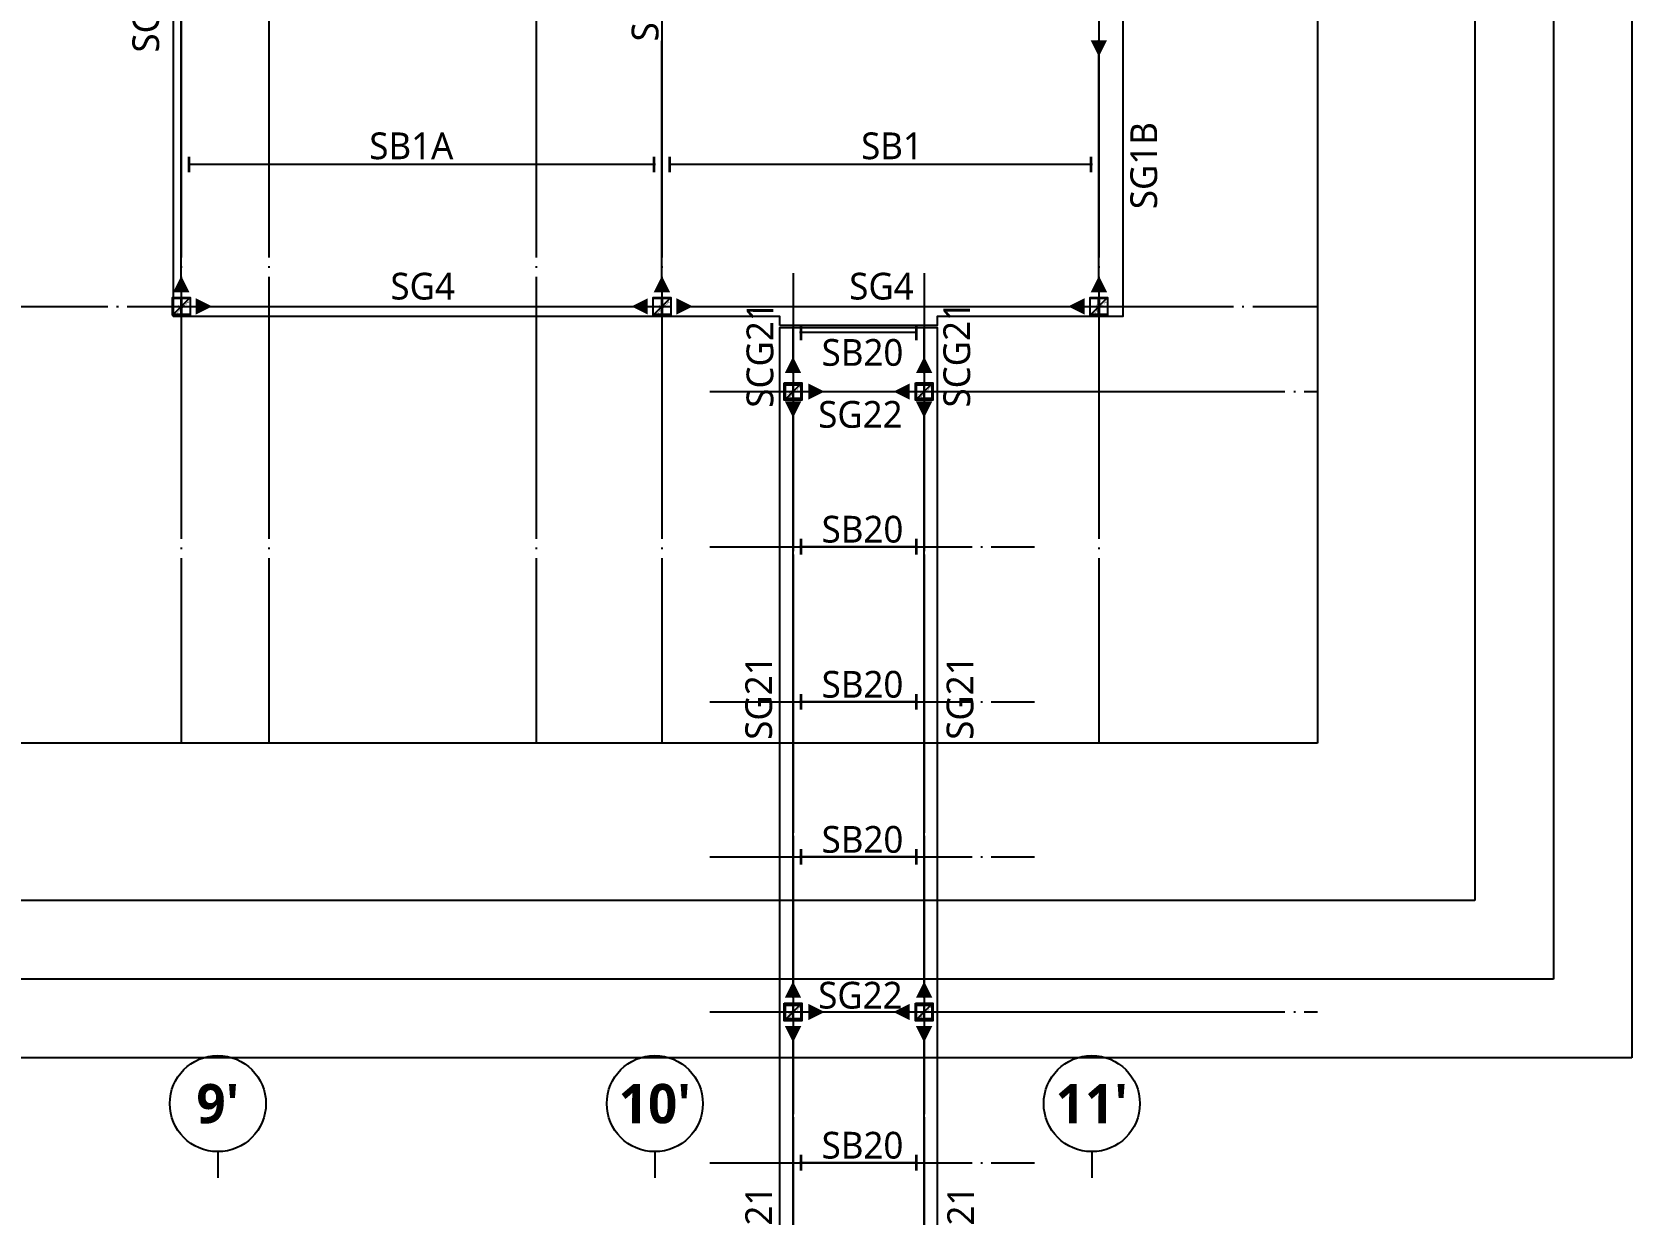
# Model space of a CAD drawing. Header units: millimetres. Extents: x -734060 to 504600, y -7739 to 118800.
# Drawn here: x 256284 to 292900, y 22125 to 49181 of the extents above; entities that cross this region are included whole.
import ezdxf
from ezdxf.enums import TextEntityAlignment as Align

# ---------------------------------------------------------------- set-up
doc = ezdxf.new("R2010")
doc.units = ezdxf.units.MM
doc.header["$LTSCALE"] = 200
doc.linetypes.add('CEN-GAUN', pattern=[32.2, 30, -1, 0.2, -1])
doc.layers.get('DEFPOINTS').update_dxf_attribs({"color": 137})
for name, color, linetype in [('0-S-col', 4, 'Continuous'), ('09GIRDER', 2, 'Continuous'), ('CEN', 1, 'CEN-GAUN'), ('S-STG', 4, 'Continuous'), ('Slab Line', 7, 'Continuous'), ('Z-STL-BEAM', 6, 'Continuous')]:
    doc.layers.add(name, color=color, linetype=linetype)
doc.layers.add('0기존동 축열', color=137, linetype='Continuous', plot=False)
doc.styles.add('ROMANS', font='malgun.ttf')
doc.styles.add('스타일1', font='malgun.ttf')
doc.styles.add('스타일2', font='malgunbd.ttf')
doc.styles.add('휘츠', font='malgun.ttf')
doc.dimstyles.new('STL-MOM-150', dxfattribs={"dimscale": 150, "dimtxt": 3, "dimasz": 1, "dimexe": 1.25, "dimexo": 0.625, "dimgap": 1.5, "dimtad": 1, "dimtxsty": 'ROMANS', "dimblk": 'DOT_MOM', "dimcen": 0, "dimse1": 1, "dimse2": 1, "dimclrt": 2, "dimadec": 0, "dimazin": 0, "dimtfac": 1, "dimtmove": 2, "dimatfit": 3, "dimfxl": 1.25, "dimarcsym": 0})

# ---------------------------------------------------------------- blocks, each defined once
blk = doc.blocks.new('x-stu-2Fcol')
at = {"layer": '0-S-col'}
for points in [[(63825, -45125), (64175, -45125), (64175, -45106), (64025, -45106, -0.414214), (64006, -45087), (64006, -44813, -0.414214), (64025, -44794), (64175, -44794), (64175, -44775), (63825, -44775), (63825, -44794), (63975, -44794, -0.414214), (63994, -44813), (63994, -45087, -0.414214), (63975, -45106), (63825, -45106)], [(66825, -45125), (67175, -45125), (67175, -45106), (67025, -45106, -0.414214), (67006, -45087), (67006, -44813, -0.414214), (67025, -44794), (67175, -44794), (67175, -44775), (66825, -44775), (66825, -44794), (66975, -44794, -0.414214), (66994, -44813), (66994, -45087, -0.414214), (66975, -45106), (66825, -45106)], [(63825, -59325), (64175, -59325), (64175, -59306), (64025, -59306, -0.414214), (64006, -59287), (64006, -59013, -0.414214), (64025, -58994), (64175, -58994), (64175, -58975), (63825, -58975), (63825, -58994), (63975, -58994, -0.414214), (63994, -59013), (63994, -59287, -0.414214), (63975, -59306), (63825, -59306)], [(66825, -59325), (67175, -59325), (67175, -59306), (67025, -59306, -0.414214), (67006, -59287), (67006, -59013, -0.414214), (67025, -58994), (67175, -58994), (67175, -58975), (66825, -58975), (66825, -58994), (66975, -58994, -0.414214), (66994, -59013), (66994, -59287, -0.414214), (66975, -59306), (66825, -59306)]]:
    blk.add_lwpolyline(points, format="xyb", close=True, dxfattribs=at)
at = {"layer": '09GIRDER'}
for points in [[(49800, -43200), (49800, -43179), (49972, -43179, 0.414214), (49994, -43157), (49994, -42843, 0.414214), (49972, -42821), (49800, -42821), (49800, -42800), (50200, -42800), (50200, -42821), (50029, -42821, 0.414214), (50007, -42843), (50007, -43157, 0.414214), (50029, -43179), (50200, -43179), (50200, -43200)], [(60800, -43200), (60800, -43179), (60972, -43179, 0.414214), (60994, -43157), (60994, -42843, 0.414214), (60972, -42821), (60800, -42821), (60800, -42800), (61200, -42800), (61200, -42821), (61028, -42821, 0.414214), (61006, -42843), (61006, -43157, 0.414214), (61028, -43179), (61200, -43179), (61200, -43200)], [(70800, -43200), (70800, -43179), (70972, -43179, 0.414214), (70994, -43157), (70994, -42843, 0.414214), (70972, -42821), (70800, -42821), (70800, -42800), (71200, -42800), (71200, -42821), (71029, -42821, 0.414214), (71007, -42843), (71007, -43157, 0.414214), (71029, -43179), (71200, -43179), (71200, -43200)]]:
    blk.add_lwpolyline(points, format="xyb", close=True, dxfattribs=at)
at = {"layer": 'DEFPOINTS'}
for p, q in [((49800, -43200), (50200, -42800)), ((60800, -43200), (61200, -42800)), ((70800, -43200), (71200, -42800)), ((63825, -45125), (64175, -44775)), ((66825, -45125), (67175, -44775)), ((63825, -59325), (64175, -58975)), ((66825, -59325), (67175, -58975))]:
    blk.add_line(p, q, dxfattribs=at)
for points in [[(49800, -42800), (50200, -42800), (50200, -43200), (49800, -43200)], [(60800, -42800), (61200, -42800), (61200, -43200), (60800, -43200)], [(70800, -42800), (71200, -42800), (71200, -43200), (70800, -43200)], [(63800, -44750), (64200, -44750), (64200, -45150), (63800, -45150)], [(63825, -44775), (64175, -44775), (64175, -45125), (63825, -45125)], [(66800, -44750), (67200, -44750), (67200, -45150), (66800, -45150)], [(66825, -44775), (67175, -44775), (67175, -45125), (66825, -45125)], [(63800, -58950), (64200, -58950), (64200, -59350), (63800, -59350)], [(66800, -58950), (67200, -58950), (67200, -59350), (66800, -59350)], [(63825, -58975), (64175, -58975), (64175, -59325), (63825, -59325)], [(66825, -58975), (67175, -58975), (67175, -59325), (66825, -59325)]]:
    blk.add_lwpolyline(points, close=True, dxfattribs=at)
at = {"layer": 'DEFPOINTS', "style": '스타일1'}
for s, p in [('H-400X400X13X21', (50043, -43010)), ('SC2', (49956, -42978)), ('H-400X400X13X21', (61043, -43010)), ('SC2', (60956, -42978)), ('H-400X400X13X21', (71043, -43010)), ('SC3', (70956, -42978))]:
    blk.add_text(s, height=35, rotation=45, dxfattribs=at).set_placement(p, align=Align.MIDDLE_CENTER)
for s, p in [('S-SC21', (63893, -45044)), ('350X350X12X19', (63920, -45093)), ('S-SC21', (66893, -45044)), ('350X350X12X19', (66920, -45093)), ('S-SC21', (63893, -59244)), ('350X350X12X19', (63920, -59293)), ('S-SC21', (66893, -59244)), ('350X350X12X19', (66920, -59293))]:
    blk.add_text(s, height=35, rotation=45, dxfattribs=at).set_placement(p)
blk = doc.blocks.new('DEF-AXIS')
blk.add_line((0, 600), (0, 0))
blk.add_circle((0, 1700), 1100)
at = {"style": '스타일2'}
blk.add_attdef('X', text='', height=900, dxfattribs=at).set_placement((0, 1700), align=Align.MIDDLE)
blk = doc.blocks.new('DOT_MOM')
at = {"color": 0}
blk.add_lwpolyline([(-3.5, 0, 0, 2.5, 0), (-1, 0, 2.5, 2.5, 0)], format="xyseb", dxfattribs=at)
blk = doc.blocks.new('*D68')
at = {"layer": 'DEFPOINTS', "color": 0, "transparency": 16777216}
for p in [(259700, 55725), (259700, 55725), (259700, 43075)]:
    blk.add_point(p, dxfattribs=at)
at = {"layer": 'S-STG', "lineweight": -2, "transparency": 16777216}
blk.add_line((259700, 43225), (259700, 55575), dxfattribs=at)
at = {"layer": 'S-STG', "lineweight": -2, "transparency": 16777216, "xscale": 150, "yscale": 150, "zscale": 150}
for p, rotation in [((259700, 55725), 90), ((259700, 43075), 270)]:
    blk.add_blockref('DOT_MOM', p, dxfattribs=dict(at, rotation=rotation))
at = {"layer": 'S-STG', "color": 4, "transparency": 16777216, "insert": (258891, 49703), "char_height": 875, "attachment_point": 5, "rotation": 90, "style": '휘츠'}
blk.add_mtext('{\\H0.7x;SG1A}', dxfattribs=at)
blk = doc.blocks.new('*D72')
at = {"layer": 'DEFPOINTS', "color": 0, "transparency": 16777216}
for p in [(270700, 55725), (270700, 55725), (270700, 43075)]:
    blk.add_point(p, dxfattribs=at)
at = {"layer": 'S-STG', "lineweight": -2, "transparency": 16777216}
for p, q in [((270700, 55575), (270700, 50431)), ((270700, 43225), (270700, 48975))]:
    blk.add_line(p, q, dxfattribs=at)
at = {"layer": 'S-STG', "lineweight": -2, "transparency": 16777216, "xscale": 150, "yscale": 150, "zscale": 150}
for p, rotation in [((270700, 55725), 90), ((270700, 43075), 270)]:
    blk.add_blockref('DOT_MOM', p, dxfattribs=dict(at, rotation=rotation))
at = {"layer": 'S-STG', "color": 4, "transparency": 16777216, "insert": (270318, 49703), "char_height": 875, "attachment_point": 5, "rotation": 90, "style": '휘츠'}
blk.add_mtext('{\\H0.7x;SG1}', dxfattribs=at)
blk = doc.blocks.new('*D76')
at = {"layer": 'DEFPOINTS', "color": 0, "transparency": 16777216}
for p in [(280700, 49141), (280700, 49141), (280700, 43075)]:
    blk.add_point(p, dxfattribs=at)
at = {"layer": 'S-STG', "lineweight": -2, "transparency": 16777216}
blk.add_line((280700, 43225), (280700, 48991), dxfattribs=at)
at = {"layer": 'S-STG', "lineweight": -2, "transparency": 16777216, "xscale": 150, "yscale": 150, "zscale": 150}
for p, rotation in [((280700, 49141), 90), ((280700, 43075), 270)]:
    blk.add_blockref('DOT_MOM', p, dxfattribs=dict(at, rotation=rotation))
at = {"layer": 'S-STG', "color": 4, "transparency": 16777216, "insert": (281730, 46122), "char_height": 875, "attachment_point": 5, "rotation": 90, "style": '휘츠'}
blk.add_mtext('{\\H0.7x;SG1B}', dxfattribs=at)
blk = doc.blocks.new('*D82')
at = {"layer": 'DEFPOINTS', "color": 0, "transparency": 16777216}
for p in [(270881, 42900), (280523, 42900), (280523, 42900)]:
    blk.add_point(p, dxfattribs=at)
at = {"layer": 'S-STG', "lineweight": -2, "transparency": 16777216}
blk.add_line((271031, 42900), (280373, 42900), dxfattribs=at)
at = {"layer": 'S-STG', "lineweight": -2, "transparency": 16777216, "xscale": 150, "yscale": 150, "zscale": 150, "rotation": 180}
blk.add_blockref('DOT_MOM', (270881, 42900), dxfattribs=at)
at = {"layer": 'S-STG', "lineweight": -2, "transparency": 16777216, "xscale": 150, "yscale": 150, "zscale": 150}
blk.add_blockref('DOT_MOM', (280523, 42900), dxfattribs=at)
at = {"layer": 'S-STG', "color": 4, "transparency": 16777216, "insert": (275724, 43359), "char_height": 875, "attachment_point": 5, "style": '휘츠'}
blk.add_mtext('{\\H0.7x;SG4}', dxfattribs=at)
blk = doc.blocks.new('DOT_PIN')
at = {"layer": 'Z-STL-BEAM', "ltscale": 0.4, "const_width": 0.4}
blk.add_lwpolyline([(-1.2, 1.2), (-1.2, -1.2)], dxfattribs=at)
blk = doc.blocks.new('*D104')
at = {"layer": 'DEFPOINTS', "color": 0, "ltscale": 0.4, "transparency": 16777216}
for p in [(270700, 46150), (270700, 46150), (280700, 46150)]:
    blk.add_point(p, dxfattribs=at)
at = {"layer": 'Z-STL-BEAM', "lineweight": -2, "ltscale": 0.4, "transparency": 16777216}
blk.add_line((280550, 46150), (270850, 46150), dxfattribs=at)
at = {"layer": 'Z-STL-BEAM', "lineweight": -2, "ltscale": 0.4, "transparency": 16777216, "xscale": 150, "yscale": 150, "zscale": 150, "rotation": 180}
blk.add_blockref('DOT_PIN', (270700, 46150), dxfattribs=at)
at = {"layer": 'Z-STL-BEAM', "lineweight": -2, "ltscale": 0.4, "transparency": 16777216, "xscale": 150, "yscale": 150, "zscale": 150}
blk.add_blockref('DOT_PIN', (280700, 46150), dxfattribs=at)
at = {"layer": 'Z-STL-BEAM', "color": 2, "ltscale": 0.4, "transparency": 16777216, "insert": (275965, 46571), "char_height": 875, "attachment_point": 5, "style": '휘츠'}
blk.add_mtext('{\\H0.7x;SB1}', dxfattribs=at)
blk = doc.blocks.new('*D110')
at = {"layer": 'DEFPOINTS', "color": 0, "ltscale": 0.4, "transparency": 16777216}
for p in [(259700, 46150), (259700, 46150), (270700, 46150)]:
    blk.add_point(p, dxfattribs=at)
at = {"layer": 'Z-STL-BEAM', "lineweight": -2, "ltscale": 0.4, "transparency": 16777216}
blk.add_line((270550, 46150), (259850, 46150), dxfattribs=at)
at = {"layer": 'Z-STL-BEAM', "lineweight": -2, "ltscale": 0.4, "transparency": 16777216, "xscale": 150, "yscale": 150, "zscale": 150, "rotation": 180}
blk.add_blockref('DOT_PIN', (259700, 46150), dxfattribs=at)
at = {"layer": 'Z-STL-BEAM', "lineweight": -2, "ltscale": 0.4, "transparency": 16777216, "xscale": 150, "yscale": 150, "zscale": 150}
blk.add_blockref('DOT_PIN', (270700, 46150), dxfattribs=at)
at = {"layer": 'Z-STL-BEAM', "color": 2, "ltscale": 0.4, "transparency": 16777216, "insert": (264965, 46571), "char_height": 875, "attachment_point": 5, "style": '휘츠'}
blk.add_mtext('{\\H0.7x;SB1A}', dxfattribs=at)
blk = doc.blocks.new('*D118')
at = {"layer": 'DEFPOINTS', "color": 0, "transparency": 16777216}
for p in [(259881, 42900), (270526, 42900), (270526, 42900)]:
    blk.add_point(p, dxfattribs=at)
at = {"layer": 'S-STG', "lineweight": -2, "transparency": 16777216}
blk.add_line((260031, 42900), (270376, 42900), dxfattribs=at)
at = {"layer": 'S-STG', "lineweight": -2, "transparency": 16777216, "xscale": 150, "yscale": 150, "zscale": 150, "rotation": 180}
blk.add_blockref('DOT_MOM', (259881, 42900), dxfattribs=at)
at = {"layer": 'S-STG', "lineweight": -2, "transparency": 16777216, "xscale": 150, "yscale": 150, "zscale": 150}
blk.add_blockref('DOT_MOM', (270526, 42900), dxfattribs=at)
at = {"layer": 'S-STG', "color": 4, "transparency": 16777216, "insert": (265224, 43359), "char_height": 875, "attachment_point": 5, "style": '휘츠'}
blk.add_mtext('{\\H0.7x;SG4}', dxfattribs=at)
blk = doc.blocks.new('*D120')
at = {"layer": 'DEFPOINTS', "color": 0, "transparency": 16777216}
for p in [(273897, 40950), (276521, 40950), (276521, 40950)]:
    blk.add_point(p, dxfattribs=at)
at = {"layer": 'S-STG', "lineweight": -2, "transparency": 16777216}
blk.add_line((274047, 40950), (276371, 40950), dxfattribs=at)
at = {"layer": 'S-STG', "lineweight": -2, "transparency": 16777216, "xscale": 150, "yscale": 150, "zscale": 150, "rotation": 180}
blk.add_blockref('DOT_MOM', (273897, 40950), dxfattribs=at)
at = {"layer": 'S-STG', "lineweight": -2, "transparency": 16777216, "xscale": 150, "yscale": 150, "zscale": 150}
blk.add_blockref('DOT_MOM', (276521, 40950), dxfattribs=at)
at = {"layer": 'S-STG', "color": 4, "transparency": 16777216, "insert": (275242, 40424), "char_height": 875, "attachment_point": 5, "style": '휘츠'}
blk.add_mtext('{\\H0.7x;SG22}', dxfattribs=at)
blk = doc.blocks.new('*D122')
at = {"layer": 'DEFPOINTS', "color": 0, "transparency": 16777216}
for p in [(273700, 40875), (273700, 40875), (273700, 26925)]:
    blk.add_point(p, dxfattribs=at)
at = {"layer": 'S-STG', "lineweight": -2, "transparency": 16777216}
blk.add_line((273700, 27075), (273700, 40725), dxfattribs=at)
at = {"layer": 'S-STG', "lineweight": -2, "transparency": 16777216, "xscale": 150, "yscale": 150, "zscale": 150}
for p, rotation in [((273700, 40875), 90), ((273700, 26925), 270)]:
    blk.add_blockref('DOT_MOM', p, dxfattribs=dict(at, rotation=rotation))
at = {"layer": 'S-STG', "color": 4, "transparency": 16777216, "insert": (272918, 33946), "char_height": 875, "attachment_point": 5, "rotation": 90, "style": '휘츠'}
blk.add_mtext('{\\H0.7x;SG21}', dxfattribs=at)
blk = doc.blocks.new('*D124')
at = {"layer": 'DEFPOINTS', "color": 0, "transparency": 16777216}
for p in [(273700, 26575), (273700, 26575), (273700, 16575)]:
    blk.add_point(p, dxfattribs=at)
at = {"layer": 'S-STG', "lineweight": -2, "transparency": 16777216}
blk.add_line((273700, 16725), (273700, 26425), dxfattribs=at)
at = {"layer": 'S-STG', "lineweight": -2, "transparency": 16777216, "xscale": 150, "yscale": 150, "zscale": 150}
for p, rotation in [((273700, 26575), 90), ((273700, 16575), 270)]:
    blk.add_blockref('DOT_MOM', p, dxfattribs=dict(at, rotation=rotation))
at = {"layer": 'S-STG', "color": 4, "transparency": 16777216, "insert": (272918, 21808), "char_height": 875, "attachment_point": 5, "rotation": 90, "style": '휘츠'}
blk.add_mtext('{\\H0.7x;SG21}', dxfattribs=at)
blk = doc.blocks.new('*D126')
at = {"layer": 'DEFPOINTS', "color": 0, "transparency": 16777216}
for p in [(273700, 42400), (273700, 42400), (273700, 41225)]:
    blk.add_point(p, dxfattribs=at)
at = {"layer": 'S-STG', "lineweight": -2, "transparency": 16777216}
blk.add_line((273700, 41375), (273700, 42400), dxfattribs=at)
at = {"layer": 'S-STG', "lineweight": -2, "transparency": 16777216, "xscale": 150, "yscale": 150, "zscale": 150, "rotation": 270}
blk.add_blockref('DOT_MOM', (273700, 41225), dxfattribs=at)
at = {"layer": 'S-STG', "color": 4, "transparency": 16777216, "insert": (272946, 41799), "char_height": 875, "attachment_point": 5, "rotation": 90, "style": '휘츠'}
blk.add_mtext('{\\H0.7x;SCG21}', dxfattribs=at)
blk = doc.blocks.new('_None')
blk = doc.blocks.new('*D128')
at = {"layer": 'DEFPOINTS', "color": 0, "transparency": 16777216}
for p in [(273897, 26750), (276521, 26750), (276521, 26750)]:
    blk.add_point(p, dxfattribs=at)
at = {"layer": 'S-STG', "lineweight": -2, "transparency": 16777216}
for p, q in [((274047, 26750), (274221, 26750)), ((276371, 26750), (276263, 26750))]:
    blk.add_line(p, q, dxfattribs=at)
at = {"layer": 'S-STG', "lineweight": -2, "transparency": 16777216, "xscale": 150, "yscale": 150, "zscale": 150, "rotation": 180}
blk.add_blockref('DOT_MOM', (273897, 26750), dxfattribs=at)
at = {"layer": 'S-STG', "lineweight": -2, "transparency": 16777216, "xscale": 150, "yscale": 150, "zscale": 150}
blk.add_blockref('DOT_MOM', (276521, 26750), dxfattribs=at)
at = {"layer": 'S-STG', "color": 4, "transparency": 16777216, "insert": (275242, 27130), "char_height": 875, "attachment_point": 5, "style": '휘츠'}
blk.add_mtext('{\\H0.7x;SG22}', dxfattribs=at)
blk = doc.blocks.new('*D134')
at = {"layer": 'DEFPOINTS', "color": 0, "transparency": 16777216}
for p in [(276700, 40875), (276700, 40875), (276700, 26925)]:
    blk.add_point(p, dxfattribs=at)
at = {"layer": 'S-STG', "lineweight": -2, "transparency": 16777216}
blk.add_line((276700, 27075), (276700, 40725), dxfattribs=at)
at = {"layer": 'S-STG', "lineweight": -2, "transparency": 16777216, "xscale": 150, "yscale": 150, "zscale": 150}
for p, rotation in [((276700, 40875), 90), ((276700, 26925), 270)]:
    blk.add_blockref('DOT_MOM', p, dxfattribs=dict(at, rotation=rotation))
at = {"layer": 'S-STG', "color": 4, "transparency": 16777216, "insert": (277525, 33946), "char_height": 875, "attachment_point": 5, "rotation": 90, "style": '휘츠'}
blk.add_mtext('{\\H0.7x;SG21}', dxfattribs=at)
blk = doc.blocks.new('*D136')
at = {"layer": 'DEFPOINTS', "color": 0, "transparency": 16777216}
for p in [(276700, 26575), (276700, 26575), (276700, 16575)]:
    blk.add_point(p, dxfattribs=at)
at = {"layer": 'S-STG', "lineweight": -2, "transparency": 16777216}
blk.add_line((276700, 16725), (276700, 26425), dxfattribs=at)
at = {"layer": 'S-STG', "lineweight": -2, "transparency": 16777216, "xscale": 150, "yscale": 150, "zscale": 150}
for p, rotation in [((276700, 26575), 90), ((276700, 16575), 270)]:
    blk.add_blockref('DOT_MOM', p, dxfattribs=dict(at, rotation=rotation))
at = {"layer": 'S-STG', "color": 4, "transparency": 16777216, "insert": (277541, 21808), "char_height": 875, "attachment_point": 5, "rotation": 90, "style": '휘츠'}
blk.add_mtext('{\\H0.7x;SG21}', dxfattribs=at)
blk = doc.blocks.new('*D138')
at = {"layer": 'DEFPOINTS', "color": 0, "transparency": 16777216}
for p in [(276700, 42400), (276700, 42400), (276700, 41225)]:
    blk.add_point(p, dxfattribs=at)
at = {"layer": 'S-STG', "lineweight": -2, "transparency": 16777216}
blk.add_line((276700, 41375), (276700, 42400), dxfattribs=at)
at = {"layer": 'S-STG', "lineweight": -2, "transparency": 16777216, "xscale": 150, "yscale": 150, "zscale": 150, "rotation": 270}
blk.add_blockref('DOT_MOM', (276700, 41225), dxfattribs=at)
at = {"layer": 'S-STG', "color": 4, "transparency": 16777216, "insert": (277451, 41804), "char_height": 875, "attachment_point": 5, "rotation": 90, "style": '휘츠'}
blk.add_mtext('{\\H0.7x;SCG21}', dxfattribs=at)
blk = doc.blocks.new('*D142')
at = {"layer": 'DEFPOINTS', "color": 0, "ltscale": 0.4, "transparency": 16777216}
for p in [(273700, 42300), (273700, 42300), (276700, 42300)]:
    blk.add_point(p, dxfattribs=at)
at = {"layer": 'Z-STL-BEAM', "lineweight": -2, "ltscale": 0.4, "transparency": 16777216}
blk.add_line((276550, 42300), (273850, 42300), dxfattribs=at)
at = {"layer": 'Z-STL-BEAM', "lineweight": -2, "ltscale": 0.4, "transparency": 16777216, "xscale": 150, "yscale": 150, "zscale": 150, "rotation": 180}
blk.add_blockref('DOT_PIN', (273700, 42300), dxfattribs=at)
at = {"layer": 'Z-STL-BEAM', "lineweight": -2, "ltscale": 0.4, "transparency": 16777216, "xscale": 150, "yscale": 150, "zscale": 150}
blk.add_blockref('DOT_PIN', (276700, 42300), dxfattribs=at)
at = {"layer": 'Z-STL-BEAM', "color": 2, "ltscale": 0.4, "transparency": 16777216, "insert": (275290, 41842), "char_height": 875, "attachment_point": 5, "style": '휘츠'}
blk.add_mtext('{\\H0.7x;SB20}', dxfattribs=at)
blk = doc.blocks.new('*D146')
at = {"layer": 'DEFPOINTS', "color": 0, "ltscale": 0.4, "transparency": 16777216}
for p in [(273700, 37400), (273700, 37400), (276700, 37400)]:
    blk.add_point(p, dxfattribs=at)
at = {"layer": 'Z-STL-BEAM', "lineweight": -2, "ltscale": 0.4, "transparency": 16777216}
blk.add_line((276550, 37400), (273850, 37400), dxfattribs=at)
at = {"layer": 'Z-STL-BEAM', "lineweight": -2, "ltscale": 0.4, "transparency": 16777216, "xscale": 150, "yscale": 150, "zscale": 150, "rotation": 180}
blk.add_blockref('DOT_PIN', (273700, 37400), dxfattribs=at)
at = {"layer": 'Z-STL-BEAM', "lineweight": -2, "ltscale": 0.4, "transparency": 16777216, "xscale": 150, "yscale": 150, "zscale": 150}
blk.add_blockref('DOT_PIN', (276700, 37400), dxfattribs=at)
at = {"layer": 'Z-STL-BEAM', "color": 2, "ltscale": 0.4, "transparency": 16777216, "insert": (275290, 37796), "char_height": 875, "attachment_point": 5, "style": '휘츠'}
blk.add_mtext('{\\H0.7x;SB20}', dxfattribs=at)
blk = doc.blocks.new('*D148')
at = {"layer": 'DEFPOINTS', "color": 0, "ltscale": 0.4, "transparency": 16777216}
for p in [(273700, 33850), (273700, 33850), (276700, 33850)]:
    blk.add_point(p, dxfattribs=at)
at = {"layer": 'Z-STL-BEAM', "lineweight": -2, "ltscale": 0.4, "transparency": 16777216}
blk.add_line((276550, 33850), (273850, 33850), dxfattribs=at)
at = {"layer": 'Z-STL-BEAM', "lineweight": -2, "ltscale": 0.4, "transparency": 16777216, "xscale": 150, "yscale": 150, "zscale": 150, "rotation": 180}
blk.add_blockref('DOT_PIN', (273700, 33850), dxfattribs=at)
at = {"layer": 'Z-STL-BEAM', "lineweight": -2, "ltscale": 0.4, "transparency": 16777216, "xscale": 150, "yscale": 150, "zscale": 150}
blk.add_blockref('DOT_PIN', (276700, 33850), dxfattribs=at)
at = {"layer": 'Z-STL-BEAM', "color": 2, "ltscale": 0.4, "transparency": 16777216, "insert": (275290, 34246), "char_height": 875, "attachment_point": 5, "style": '휘츠'}
blk.add_mtext('{\\H0.7x;SB20}', dxfattribs=at)
blk = doc.blocks.new('*D150')
at = {"layer": 'DEFPOINTS', "color": 0, "ltscale": 0.4, "transparency": 16777216}
for p in [(273700, 30300), (273700, 30300), (276700, 30300)]:
    blk.add_point(p, dxfattribs=at)
at = {"layer": 'Z-STL-BEAM', "lineweight": -2, "ltscale": 0.4, "transparency": 16777216}
blk.add_line((276550, 30300), (273850, 30300), dxfattribs=at)
at = {"layer": 'Z-STL-BEAM', "lineweight": -2, "ltscale": 0.4, "transparency": 16777216, "xscale": 150, "yscale": 150, "zscale": 150, "rotation": 180}
blk.add_blockref('DOT_PIN', (273700, 30300), dxfattribs=at)
at = {"layer": 'Z-STL-BEAM', "lineweight": -2, "ltscale": 0.4, "transparency": 16777216, "xscale": 150, "yscale": 150, "zscale": 150}
blk.add_blockref('DOT_PIN', (276700, 30300), dxfattribs=at)
at = {"layer": 'Z-STL-BEAM', "color": 2, "ltscale": 0.4, "transparency": 16777216, "insert": (275290, 30696), "char_height": 875, "attachment_point": 5, "style": '휘츠'}
blk.add_mtext('{\\H0.7x;SB20}', dxfattribs=at)
blk = doc.blocks.new('*D152')
at = {"layer": 'DEFPOINTS', "color": 0, "ltscale": 0.4, "transparency": 16777216}
for p in [(273700, 23300), (273700, 23300), (276700, 23300)]:
    blk.add_point(p, dxfattribs=at)
at = {"layer": 'Z-STL-BEAM', "lineweight": -2, "ltscale": 0.4, "transparency": 16777216}
blk.add_line((276550, 23300), (273850, 23300), dxfattribs=at)
at = {"layer": 'Z-STL-BEAM', "lineweight": -2, "ltscale": 0.4, "transparency": 16777216, "xscale": 150, "yscale": 150, "zscale": 150, "rotation": 180}
blk.add_blockref('DOT_PIN', (273700, 23300), dxfattribs=at)
at = {"layer": 'Z-STL-BEAM', "lineweight": -2, "ltscale": 0.4, "transparency": 16777216, "xscale": 150, "yscale": 150, "zscale": 150}
blk.add_blockref('DOT_PIN', (276700, 23300), dxfattribs=at)
at = {"layer": 'Z-STL-BEAM', "color": 2, "ltscale": 0.4, "transparency": 16777216, "insert": (275290, 23696), "char_height": 875, "attachment_point": 5, "style": '휘츠'}
blk.add_mtext('{\\H0.7x;SB20}', dxfattribs=at)

msp = doc.modelspace()

# ---------------------------------------------------------------- linework, layer by layer
at = {"layer": 'CEN'}
for p, q in [((259700, 95100), (259700, 32900)), ((261700, 95100), (261700, 32900)), ((267825, 95100), (267825, 32900)), ((270700, 95100), (270700, 32900)), ((280700, 95100), (280700, 32900)), ((273700, 43658.751), (273700, 12243.645)), ((276700, 43658.751), (276700, 12243.645)), ((273700, 43293.824), (273700, 13164.347)), ((276700, 43293.824), (276700, 13164.347)), ((200500, 42900), (285700, 42900)), ((271797.958, 40950), (279223.372, 40950)), ((272518.793, 40950), (285700, 40950)), ((271797.958, 37400), (279223.372, 37400)), ((271797.958, 33850), (279223.372, 33850)), ((271797.958, 30300), (279223.372, 30300)), ((271797.958, 26750), (279223.372, 26750)), ((272518.793, 26750), (285700, 26750)), ((271797.958, 23300), (279223.372, 23300))]:
    msp.add_line(p, q, dxfattribs=at)
at = {"layer": 'DEFPOINTS'}
for points in [[(292900, 25700), (193300, 25700), (193300, 102300), (292900, 102300)], [(291100, 27500), (195100, 27500), (195100, 100500), (291100, 100500)], [(289300, 29300), (196900, 29300), (196900, 98700), (289300, 98700)], [(285700, 32900), (200500, 32900), (200500, 95100), (285700, 95100)]]:
    msp.add_lwpolyline(points, close=True, dxfattribs=at)
at = {"layer": 'Slab Line'}
for points in [[(259525, 65750), (259525, 73325), (280934.962, 73325), (280935.038, 72665), (280935, 72665), (280935, 64670), (281250, 64670), (281250, 42665), (277000, 42665), (277000, 42465), (273400, 42465)], [(273400, 42465), (273400, 42665), (259525, 42665), (259525, 56100), (261410, 56100)]]:
    msp.add_lwpolyline(points, dxfattribs=at)
msp.add_lwpolyline([(277000, 14520), (273400, 14520), (273400, 42415), (277000, 42415)], close=True, dxfattribs=at)

# ---------------------------------------------------------------- block references
msp.add_blockref('x-stu-2Fcol', (209700, 85900))
at = {"layer": '0기존동 축열'}
ref = msp.add_blockref('DEF-AXIS', (260537.061, 22952.636), dxfattribs=at)
ref.add_attrib('X', "9'", dxfattribs={"layer": 'DEFPOINTS', "height": 900, "style": '스타일2'}).set_placement((260537.061, 24652.636), align=Align.MIDDLE)
ref = msp.add_blockref('DEF-AXIS', (270537.061, 22952.636), dxfattribs=at)
ref.add_attrib('X', "10'", dxfattribs={"layer": 'DEFPOINTS', "height": 900, "style": '스타일2'}).set_placement((270537.061, 24652.636), align=Align.MIDDLE)
ref = msp.add_blockref('DEF-AXIS', (280537.061, 22952.636), dxfattribs=at)
ref.add_attrib('X', "11'", dxfattribs={"layer": 'DEFPOINTS', "height": 900, "style": '스타일2'}).set_placement((280537.061, 24652.636), align=Align.MIDDLE)

# ---------------------------------------------------------------- dimensions: what is measured, and where the dimension line sits
at = {"layer": 'S-STG'}
for base, p1, p2, text, override, picture, middle in [((259700, 55725), (259700, 43075), (259700, 55725), '{\\H0.7x;SG1A}', {"dimscale": 0, "dimtxt": 875, "dimasz": 150, "dimexe": 156.25, "dimexo": 78.125, "dimgap": 75, "dimtxsty": '휘츠', "dimcen": 0, "dimclrd": 256, "dimclrt": 4, "dimtix": 0, "dimtofl": 1, "dimtmove": 2, "dimatfit": 3}, '*D68', (258890.779, 49702.848)), ((270700, 55725), (270700, 43075), (270700, 55725), '{\\H0.7x;SG1}', {"dimscale": 0, "dimtxt": 875, "dimasz": 150, "dimexe": 156.25, "dimexo": 78.125, "dimgap": 75, "dimtxsty": '휘츠', "dimcen": 0, "dimclrd": 256, "dimclrt": 4, "dimtix": 0, "dimtofl": 1, "dimtmove": 2, "dimatfit": 3}, '*D72', (270318, 49702.848)), ((280700, 49141.45), (280700, 43075), (280700, 49141.45), '{\\H0.7x;SG1B}', {"dimscale": 0, "dimtxt": 875, "dimasz": 150, "dimexe": 156.25, "dimexo": 78.125, "dimgap": 75, "dimtxsty": '휘츠', "dimcen": 0, "dimclrd": 256, "dimclrt": 4, "dimtix": 0, "dimtofl": 1, "dimtmove": 2, "dimatfit": 3}, '*D76', (281729.886, 46122.261)), ((273700, 42400), (273700, 41225), (273700, 42400), '{\\H0.7x;SCG21}', {"dimscale": 0, "dimtxt": 875, "dimasz": 150, "dimexe": 156.25, "dimexo": 78.125, "dimgap": 75, "dimtxsty": '휘츠', "dimblk1": 'DOT_MOM', "dimblk2": 'None', "dimsah": 1, "dimclrd": 256, "dimclrt": 4, "dimtix": 0, "dimtofl": 1, "dimtmove": 2, "dimatfit": 3}, '*D126', (272945.765, 41799.38)), ((276700, 42400), (276700, 41225), (276700, 42400), '{\\H0.7x;SCG21}', {"dimscale": 0, "dimtxt": 875, "dimasz": 150, "dimexe": 156.25, "dimexo": 78.125, "dimgap": 75, "dimtxsty": '휘츠', "dimblk1": 'DOT_MOM', "dimblk2": 'None', "dimsah": 1, "dimclrd": 256, "dimclrt": 4, "dimtix": 0, "dimtofl": 1, "dimtmove": 2, "dimatfit": 3}, '*D138', (277450.61, 41803.766)), ((273700, 40875), (273700, 26925), (273700, 40875), '{\\H0.7x;SG21}', {"dimscale": 0, "dimtxt": 875, "dimasz": 150, "dimexe": 156.25, "dimexo": 78.125, "dimgap": 75, "dimtxsty": '휘츠', "dimcen": 0, "dimclrd": 256, "dimclrt": 4, "dimtix": 0, "dimtofl": 1, "dimtmove": 2, "dimatfit": 3}, '*D122', (272918, 33946.079)), ((276700, 40875), (276700, 26925), (276700, 40875), '{\\H0.7x;SG21}', {"dimscale": 0, "dimtxt": 875, "dimasz": 150, "dimexe": 156.25, "dimexo": 78.125, "dimgap": 75, "dimtxsty": '휘츠', "dimcen": 0, "dimclrd": 256, "dimclrt": 4, "dimtix": 0, "dimtofl": 1, "dimtmove": 2, "dimatfit": 3}, '*D134', (277524.518, 33946.079)), ((273700, 26575), (273700, 16575), (273700, 26575), '{\\H0.7x;SG21}', {"dimscale": 0, "dimtxt": 875, "dimasz": 150, "dimexe": 156.25, "dimexo": 78.125, "dimgap": 75, "dimtxsty": '휘츠', "dimcen": 0, "dimclrd": 256, "dimclrt": 4, "dimtix": 0, "dimtofl": 1, "dimtmove": 2, "dimatfit": 3}, '*D124', (272918, 21807.539)), ((276700, 26575), (276700, 16575), (276700, 26575), '{\\H0.7x;SG21}', {"dimscale": 0, "dimtxt": 875, "dimasz": 150, "dimexe": 156.25, "dimexo": 78.125, "dimgap": 75, "dimtxsty": '휘츠', "dimcen": 0, "dimclrd": 256, "dimclrt": 4, "dimtix": 0, "dimtofl": 1, "dimtmove": 2, "dimatfit": 3}, '*D136', (277541.38, 21807.539))]:
    dim = msp.add_linear_dim(base=base, p1=p1, p2=p2, angle=90, text=text, dimstyle='STL-MOM-150', override=override, dxfattribs=at)
    dim.commit()
    dim.dimension.update_dxf_attribs({"geometry": picture, "text_midpoint": middle, "dimtype": 160})
for base, p1, p2, text, override, picture, middle in [((270526.262, 42900), (259880.801, 42900), (270526.262, 42900), '{\\H0.7x;SG4}', {"dimscale": 0, "dimtxt": 875, "dimasz": 150, "dimexe": 156.25, "dimexo": 78.125, "dimgap": 75, "dimtxsty": '휘츠', "dimcen": 0, "dimclrd": 256, "dimclrt": 4, "dimtix": 0, "dimtofl": 1, "dimtmove": 2, "dimatfit": 3}, '*D118', (265223.67, 43358.614)), ((280522.793, 42900), (270880.801, 42900), (280522.793, 42900), '{\\H0.7x;SG4}', {"dimscale": 0, "dimtxt": 875, "dimasz": 150, "dimexe": 156.25, "dimexo": 78.125, "dimgap": 75, "dimtxsty": '휘츠', "dimcen": 0, "dimclrd": 256, "dimclrt": 4, "dimtix": 0, "dimtofl": 1, "dimtmove": 2, "dimatfit": 3}, '*D82', (275723.67, 43358.614)), ((276521.197, 40950), (273897.499, 40950), (276521.197, 40950), '{\\H0.7x;SG22}', {"dimscale": 0, "dimtxt": 875, "dimasz": 150, "dimexe": 156.25, "dimexo": 78.125, "dimgap": 75, "dimtxsty": '휘츠', "dimclrd": 256, "dimclrt": 4, "dimtix": 0, "dimtofl": 1, "dimtmove": 2, "dimatfit": 3}, '*D120', (275242.049, 40424.041)), ((276521.197, 26750), (273897.499, 26750), (276521.197, 26750), '{\\H0.7x;SG22}', {"dimscale": 0, "dimtxt": 875, "dimasz": 150, "dimexe": 156.25, "dimexo": 78.125, "dimgap": 75, "dimtxsty": '휘츠', "dimcen": 0, "dimclrd": 256, "dimclrt": 4, "dimtix": 0, "dimtofl": 1, "dimtmove": 2, "dimatfit": 3}, '*D128', (275242.049, 27130.447))]:
    dim = msp.add_linear_dim(base=base, p1=p1, p2=p2, text=text, dimstyle='STL-MOM-150', override=override, dxfattribs=at)
    dim.commit()
    dim.dimension.update_dxf_attribs({"geometry": picture, "text_midpoint": middle, "dimtype": 160})
at = {"layer": 'Z-STL-BEAM', "ltscale": 0.4}
for base, p1, p2, text, override, picture, middle in [((259700, 46150), (270700, 46150), (259700, 46150), '{\\H0.7x;SB1A}', {"dimscale": 0, "dimtxt": 875, "dimasz": 150, "dimexe": 156.25, "dimexo": 78.125, "dimgap": 75, "dimtxsty": '휘츠', "dimblk1": 'DOT_PIN', "dimblk2": 'DOT_PIN', "dimsah": 1, "dimcen": 0, "dimclrd": 256, "dimtix": 0, "dimtofl": 1, "dimtmove": 2, "dimatfit": 3}, '*D110', (264964.784, 46570.636)), ((270700, 46150), (280700, 46150), (270700, 46150), '{\\H0.7x;SB1}', {"dimscale": 0, "dimtxt": 875, "dimasz": 150, "dimexe": 156.25, "dimexo": 78.125, "dimgap": 75, "dimtxsty": '휘츠', "dimblk1": 'DOT_PIN', "dimblk2": 'DOT_PIN', "dimsah": 1, "dimcen": 0, "dimclrd": 256, "dimtix": 0, "dimtofl": 1, "dimtmove": 2, "dimatfit": 3}, '*D104', (275964.784, 46570.636)), ((273700, 42300), (276700, 42300), (273700, 42300), '{\\H0.7x;SB20}', {"dimscale": 0, "dimtxt": 875, "dimasz": 150, "dimexe": 156.25, "dimexo": 78.125, "dimgap": 75, "dimtxsty": '휘츠', "dimblk1": 'DOT_PIN', "dimblk2": 'DOT_PIN', "dimsah": 1, "dimclrd": 256, "dimtix": 0, "dimtofl": 1, "dimtmove": 2, "dimatfit": 3}, '*D142', (275290.007, 41842.365)), ((273700, 37400), (276700, 37400), (273700, 37400), '{\\H0.7x;SB20}', {"dimscale": 0, "dimtxt": 875, "dimasz": 150, "dimexe": 156.25, "dimexo": 78.125, "dimgap": 75, "dimtxsty": '휘츠', "dimblk1": 'DOT_PIN', "dimblk2": 'DOT_PIN', "dimsah": 1, "dimcen": 0, "dimclrd": 256, "dimtix": 0, "dimtofl": 1, "dimtmove": 2, "dimatfit": 3}, '*D146', (275290.007, 37796.306)), ((273700, 33850), (276700, 33850), (273700, 33850), '{\\H0.7x;SB20}', {"dimscale": 0, "dimtxt": 875, "dimasz": 150, "dimexe": 156.25, "dimexo": 78.125, "dimgap": 75, "dimtxsty": '휘츠', "dimblk1": 'DOT_PIN', "dimblk2": 'DOT_PIN', "dimsah": 1, "dimcen": 0, "dimclrd": 256, "dimtix": 0, "dimtofl": 1, "dimtmove": 2, "dimatfit": 3}, '*D148', (275290.007, 34246.306)), ((273700, 30300), (276700, 30300), (273700, 30300), '{\\H0.7x;SB20}', {"dimscale": 0, "dimtxt": 875, "dimasz": 150, "dimexe": 156.25, "dimexo": 78.125, "dimgap": 75, "dimtxsty": '휘츠', "dimblk1": 'DOT_PIN', "dimblk2": 'DOT_PIN', "dimsah": 1, "dimcen": 0, "dimclrd": 256, "dimtix": 0, "dimtofl": 1, "dimtmove": 2, "dimatfit": 3}, '*D150', (275290.007, 30696.306)), ((273700, 23300), (276700, 23300), (273700, 23300), '{\\H0.7x;SB20}', {"dimscale": 0, "dimtxt": 875, "dimasz": 150, "dimexe": 156.25, "dimexo": 78.125, "dimgap": 75, "dimtxsty": '휘츠', "dimblk1": 'DOT_PIN', "dimblk2": 'DOT_PIN', "dimsah": 1, "dimcen": 0, "dimclrd": 256, "dimtix": 0, "dimtofl": 1, "dimtmove": 2, "dimatfit": 3}, '*D152', (275290.007, 23696.306))]:
    dim = msp.add_linear_dim(base=base, p1=p1, p2=p2, angle=180, text=text, dimstyle='STL-MOM-150', override=override, dxfattribs=at)
    dim.commit()
    dim.dimension.update_dxf_attribs({"geometry": picture, "text_midpoint": middle, "dimtype": 160})

doc.saveas('drawing.dxf')
